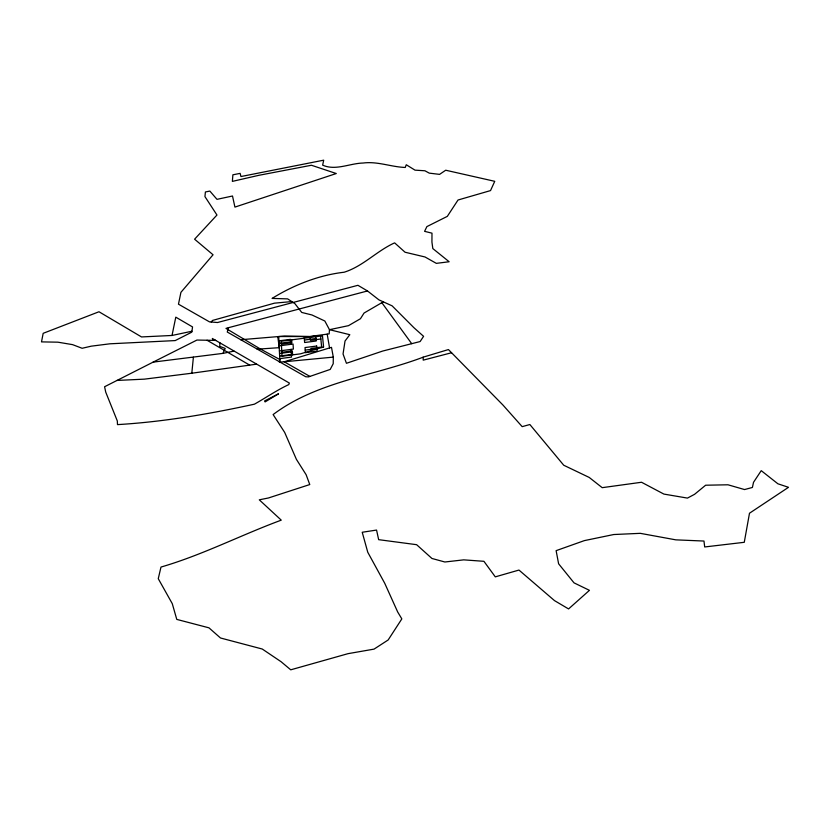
<?xml version="1.0" encoding="UTF-8"?>
<svg xmlns="http://www.w3.org/2000/svg" width="830" height="830" viewBox="0 0 830 830"><rect width="100%" height="100%" fill="white"/><g stroke="black" fill="none" stroke-linecap="round" stroke-linejoin="round"><path stroke-width="1.25" d="M228.364 327.726L225.957 328.4L260.298 348.953L279.814 359.504L279.337 362.088L284.202 361.787L331.492 347.345L333.307 357.118L333.224 363.696L330.216 369.423L308.532 376.893L305.772 376.768L227.285 332.042L228.364 327.726L367.493 290.957L378.947 299.869L392.102 305.834L413.942 327.726L423.591 336.337L420.115 341.545L382.744 351.038L346.442 363.291L343.049 353.995L345.031 341.026L349.814 334.698L329.479 329.686L324.831 321.013L311.997 314.985L301.747 312.443L294.858 303.593L287.647 298.883L272.084 298.416C293.727 285.012 318.73 275.155 344.18 272.219C363.063 266.295 376.696 250.971 394.624 242.868L405.05 252.227L425.022 256.978L436.331 263.359L449.155 261.751L432.824 248.575L431.932 242.059L431.984 233.168L424.587 231.342L426.89 226.6L447.318 216.371L458.025 200.009L490.53 190.589L494.742 181.314L445.71 170.223L439.578 174.373L429.266 173.138L424.929 170.773L415.01 170.15L406.264 164.755L405.237 167.463C391.138 166.965 377.453 161.134 363.104 163.033C349.866 163.323 335.465 170.98 322.642 165.139L323.7 160.18L240.949 176.541L240.129 173.377L232.888 174.808L232.369 181.386L258.887 175.306L311.447 165.253L336.285 173.532L234.921 207.095L232.504 196.005L216.993 199.345L209.845 191.066L205.404 191.979L204.937 196.596L216.962 215.032L194.594 239.196L213.051 254.779L180.919 292.336L178.471 304.185L209.502 321.874L217.522 322.517L357.927 285.302L367.493 290.957M220.033 342.946L219.722 346.328L225.21 348.455L222.907 353.383L153.135 362.119L104.59 386.739L105.721 392.102L117.331 421.007L117.487 424.618C163.749 421.889 209.233 413.994 254.405 404.189C265.922 397.726 276.826 390.162 288.799 384.581L289.338 383.055L212.345 338.464L213.237 340.362L215.675 340.414L196.949 340.051L153.135 362.119M117.04 380.441L144.441 379.144L191.813 373.22L193.39 357.201M191.938 331.232L192.539 326.937L175.794 317.164L172.018 335.465L141.505 336.939L98.988 311.758L43.181 333.318L41.5 341.887L57.872 342.178L72.542 344.637L82.139 348.278L91.29 346.162L109.913 343.807L175.234 340.58L191.792 332.166L191.938 331.232L172.018 335.465M211.225 322.019L212.48 320.453L274.512 303.158L291.776 301.57M383.284 301.84L364.059 313.035L360.459 318.72L348.517 325.651L329.479 329.686L329.157 333.878L309.289 336.544L278.704 336.534L279.928 362.056M423.176 357.19C373.376 375.99 316.614 381.748 273.122 414.575L284.669 432.409L296.393 459.332L306.125 474.708L309.766 484.554L268.432 497.979L259.282 499.826L281.256 520.151C240.866 535.08 202.416 555.021 160.989 567.056L158.26 578.686L172.277 603.669L176.769 619.398L208.963 627.833L220.5 637.99L262.238 649.019L281.09 661.717L290.739 669.82L348.009 653.667L374.04 649.122L388.16 639.972L401.834 618.889L397.695 612.011L384.736 583.283L367.763 552.251L362.222 532.258L376.561 530.069L378.656 539.666L416.619 544.688L431.953 558.476L444.87 561.993L463.731 559.856L483.921 561.308L495.292 576.86L518.968 570.065L554.502 600.619L568.571 608.929L589.445 590.338L574.018 582.857L558.611 563.788L556.121 550.653L584.382 540.61L613.744 534.53L640.293 533.337L675.838 539.853L703.975 541.046L704.691 546.96L744.271 542.301L749.49 513.231L788.5 487.314L777.907 483.797L761.235 470.651L753.516 482.323L752.405 487.459L744.552 489.555L727.983 484.793L705.635 485.218L694.565 494.317L687.448 498.093L663.876 494.078L641.538 482.261L602.207 487.667L589.227 477.447L563.736 465.236L529.862 424.524L522.174 426.651L502.97 405.061L448.439 349.565L423.155 357.17L423.217 360.147L451.572 352.75M222.907 353.383L233.987 351.111M191.813 373.22L256.314 364.194M278.911 340.86L290.427 339.346L290.728 344.346M279.025 343.361L290.573 341.836M304.434 340.02L315.991 338.495M281.401 344.18L291.859 342.8L291.672 339.864M320.857 338.993L310.358 340.373L310.119 337.437M279.15 345.871L293.052 344.045L293.374 349.098L279.399 350.934M281.806 352.283L292.368 350.893L292.617 354.867M321.635 347.054L311.043 348.444L311.229 350.654M279.523 353.487L291.206 351.951M305.222 350.115L316.904 348.579M279.637 356.06L291.361 354.524M279.762 358.643L291.517 357.097L291.04 349.399M333.307 357.118L284.202 361.787L309.86 376.384M309.289 336.544L284.451 336.057L240.731 339.729M257.134 349.202L279.233 347.666L277.791 336.607M207.044 340.248L249.664 365.107M381.821 302.67L411.711 343.682M327.196 334.137L329.562 347.936M320.577 336.067L321.677 347.552M278.475 393.835L265.112 401.907L264.521 400.994L278.475 393.835M323.576 346.992L300.491 353.829L282.013 356.257L281.245 341.234L322.476 335.818L323.576 346.992M315.763 336.015L304.247 337.53L304.631 342.52L316.209 340.995L315.763 336.015M316.676 346.037L305.025 347.563L305.419 352.667L317.133 351.132L316.676 346.037"/></g></svg>
